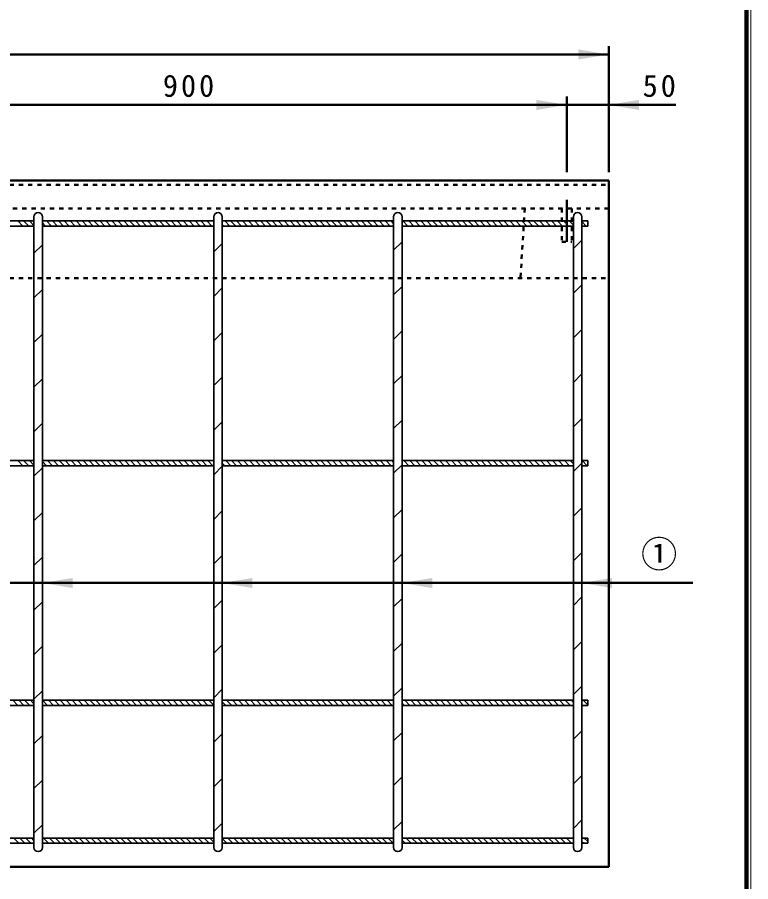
# Model space of a CAD drawing. Units: millimetres, scale not verified. Extents: x 100 to 4105, y 100 to 2870.
# Drawn here: x 3232 to 4105, y 846 to 1874 of the extents above; entities that cross this region are included whole.
import ezdxf
from ezdxf.enums import TextEntityAlignment as Align

# ---------------------------------------------------------------- set-up
doc = ezdxf.new("R2010")
doc.units = ezdxf.units.MM
doc.header["$LTSCALE"] = 5
doc.linetypes.add('USER1', pattern=[2.2, 1, -1.2])
doc.linetypes.add('USER2', pattern=[13.4, 10, -1.2, 1, -1.2])
doc.layers.add('V-nasSTD', color=7, linetype='Continuous', lineweight=35)
doc.styles.add('ＭＳ ゴシック', font='')
doc.styles.get('ＭＳ ゴシック').set_extended_font_data('MS Gothic')

msp = doc.modelspace()

# ---------------------------------------------------------------- hatches: boundary and pattern name
at = {"layer": 'V-nasSTD'}
for points in [[(3900, 1823.655), (3936, 1829.655), (3900, 1835.655)], [(3850, 1763.655), (3886, 1769.655), (3850, 1775.655)], [(3972, 1775.655), (3936, 1769.655), (3972, 1763.655)], [(3298, 1207.155), (3262, 1201.155), (3298, 1195.155)], [(3512, 1207.155), (3476, 1201.155), (3512, 1195.155)], [(3726, 1207.155), (3690, 1201.155), (3726, 1195.155)], [(3940, 1207.155), (3904, 1201.155), (3940, 1195.155)]]:
    msp.add_hatch(color=256, dxfattribs=at).paths.add_polyline_path(points)

# ---------------------------------------------------------------- linework, layer by layer
at = {"layer": 'V-nasSTD', "lineweight": 100}
msp.add_line((4100, 105), (4100, 2865), dxfattribs=at)
at = {"layer": 'V-nasSTD', "lineweight": 50}
for p, q in [((3936, 1689.655), (3936, 1839.655)), ((1936, 1829.655), (3936, 1829.655)), ((3886, 1689.655), (3886, 1779.655)), ((2986, 1769.655), (3886, 1769.655)), ((3886, 1769.655), (3936, 1769.655)), ((4016, 1769.655), (3936, 1769.655)), ((1936, 1679.655), (3936, 1679.655)), ((3936, 1679.655), (3936, 863.655)), ((4036, 1201.155), (2936, 1201.155)), ((1936, 863.655), (3936, 863.655))]:
    msp.add_line(p, q, dxfattribs=at)
at = {"layer": 'V-nasSTD', "linetype": 'USER1', "lineweight": 50}
for p, q in [((1936, 1674.655), (3936, 1674.655)), ((3936, 1646.655), (1936, 1646.655)), ((3836, 1646.655), (3831, 1563.655)), ((3880, 1646.655), (3880, 1606.655)), ((3892, 1646.655), (3892, 1606.655)), ((3880, 1606.655), (3892, 1606.655)), ((1936, 1563.655), (3936, 1563.655))]:
    msp.add_line(p, q, dxfattribs=at)
at = {"layer": 'V-nasSTD', "linetype": 'USER2', "lineweight": 50}
msp.add_line((3886, 1656.655), (3886, 1606.655), dxfattribs=at)
at = {"layer": 'V-nasSTD'}
for p, q in [((3252, 1636.655), (3252, 886.655)), ((3262, 1636.655), (3262, 886.655)), ((3466, 1636.655), (3466, 886.655)), ((3476, 1636.655), (3476, 886.655)), ((3680, 1636.655), (3680, 886.655)), ((3690, 1636.655), (3690, 886.655)), ((3894, 1636.655), (3894, 886.655)), ((3904, 1636.655), (3904, 886.655)), ((3048, 1631.655), (3252, 1631.655)), ((3048, 1625.655), (3252, 1625.655)), ((3232.642, 1631.655), (3238.642, 1625.655)), ((3239.713, 1631.655), (3245.713, 1625.655)), ((3246.785, 1631.655), (3252, 1626.439)), ((3262, 1631.655), (3466, 1631.655)), ((3262, 1629.429), (3265.774, 1625.655)), ((3262, 1625.655), (3466, 1625.655)), ((3266.845, 1631.655), (3272.845, 1625.655)), ((3273.917, 1631.655), (3279.917, 1625.655)), ((3280.988, 1631.655), (3286.988, 1625.655)), ((3288.059, 1631.655), (3294.059, 1625.655)), ((3295.13, 1631.655), (3301.13, 1625.655)), ((3302.201, 1631.655), (3308.201, 1625.655)), ((3309.272, 1631.655), (3315.272, 1625.655)), ((3316.343, 1631.655), (3322.343, 1625.655)), ((3323.414, 1631.655), (3329.414, 1625.655)), ((3330.485, 1631.655), (3336.485, 1625.655)), ((3337.556, 1631.655), (3343.556, 1625.655)), ((3344.627, 1631.655), (3350.627, 1625.655)), ((3351.698, 1631.655), (3357.698, 1625.655)), ((3358.769, 1631.655), (3364.769, 1625.655)), ((3365.84, 1631.655), (3371.84, 1625.655)), ((3372.912, 1631.655), (3378.912, 1625.655)), ((3379.983, 1631.655), (3385.983, 1625.655)), ((3387.054, 1631.655), (3393.054, 1625.655)), ((3394.125, 1631.655), (3400.125, 1625.655)), ((3401.196, 1631.655), (3407.196, 1625.655)), ((3408.267, 1631.655), (3414.267, 1625.655)), ((3415.338, 1631.655), (3421.338, 1625.655)), ((3422.409, 1631.655), (3428.409, 1625.655)), ((3429.48, 1631.655), (3435.48, 1625.655)), ((3436.551, 1631.655), (3442.551, 1625.655)), ((3443.622, 1631.655), (3449.622, 1625.655)), ((3450.693, 1631.655), (3456.693, 1625.655)), ((3457.764, 1631.655), (3463.764, 1625.655)), ((3464.835, 1631.655), (3466, 1630.49)), ((3476, 1631.655), (3680, 1631.655)), ((3476, 1627.561), (3477.906, 1625.655)), ((3476, 1625.655), (3680, 1625.655)), ((3478.978, 1631.655), (3484.978, 1625.655)), ((3486.049, 1631.655), (3492.049, 1625.655)), ((3493.12, 1631.655), (3499.12, 1625.655)), ((3500.191, 1631.655), (3506.191, 1625.655)), ((3507.262, 1631.655), (3513.262, 1625.655)), ((3514.333, 1631.655), (3520.333, 1625.655)), ((3521.404, 1631.655), (3527.404, 1625.655)), ((3528.475, 1631.655), (3534.475, 1625.655)), ((3535.546, 1631.655), (3541.546, 1625.655)), ((3542.617, 1631.655), (3548.617, 1625.655)), ((3549.688, 1631.655), (3555.688, 1625.655)), ((3556.759, 1631.655), (3562.759, 1625.655)), ((3563.83, 1631.655), (3569.83, 1625.655)), ((3570.901, 1631.655), (3576.901, 1625.655)), ((3577.972, 1631.655), (3583.972, 1625.655)), ((3585.044, 1631.655), (3591.044, 1625.655)), ((3592.115, 1631.655), (3598.115, 1625.655)), ((3599.186, 1631.655), (3605.186, 1625.655)), ((3606.257, 1631.655), (3612.257, 1625.655)), ((3613.328, 1631.655), (3619.328, 1625.655)), ((3620.399, 1631.655), (3626.399, 1625.655)), ((3627.47, 1631.655), (3633.47, 1625.655)), ((3634.541, 1631.655), (3640.541, 1625.655)), ((3641.612, 1631.655), (3647.612, 1625.655)), ((3648.683, 1631.655), (3654.683, 1625.655)), ((3655.754, 1631.655), (3661.754, 1625.655)), ((3662.825, 1631.655), (3668.825, 1625.655)), ((3669.896, 1631.655), (3675.896, 1625.655)), ((3676.967, 1631.655), (3680, 1628.622)), ((3690, 1631.655), (3894, 1631.655)), ((3690, 1625.655), (3894, 1625.655)), ((3691.11, 1631.655), (3697.11, 1625.655)), ((3698.181, 1631.655), (3704.181, 1625.655)), ((3705.252, 1631.655), (3711.252, 1625.655)), ((3712.323, 1631.655), (3718.323, 1625.655)), ((3719.394, 1631.655), (3725.394, 1625.655)), ((3726.465, 1631.655), (3732.465, 1625.655)), ((3733.536, 1631.655), (3739.536, 1625.655)), ((3740.607, 1631.655), (3746.607, 1625.655)), ((3747.678, 1631.655), (3753.678, 1625.655)), ((3754.749, 1631.655), (3760.749, 1625.655)), ((3761.82, 1631.655), (3767.82, 1625.655)), ((3768.891, 1631.655), (3774.891, 1625.655)), ((3775.962, 1631.655), (3781.962, 1625.655)), ((3783.033, 1631.655), (3789.033, 1625.655)), ((3790.105, 1631.655), (3796.105, 1625.655)), ((3797.176, 1631.655), (3803.176, 1625.655)), ((3804.247, 1631.655), (3810.247, 1625.655)), ((3811.318, 1631.655), (3817.318, 1625.655)), ((3818.389, 1631.655), (3824.389, 1625.655)), ((3825.46, 1631.655), (3831.46, 1625.655)), ((3832.531, 1631.655), (3838.531, 1625.655)), ((3839.602, 1631.655), (3845.602, 1625.655)), ((3846.673, 1631.655), (3852.673, 1625.655)), ((3853.744, 1631.655), (3859.744, 1625.655)), ((3860.815, 1631.655), (3866.815, 1625.655)), ((3867.886, 1631.655), (3873.886, 1625.655)), ((3874.957, 1631.655), (3880.957, 1625.655)), ((3882.028, 1631.655), (3888.028, 1625.655)), ((3889.099, 1631.655), (3894, 1626.754)), ((3904, 1631.655), (3911, 1631.655)), ((3904, 1630.896), (3909.242, 1625.655)), ((3904, 1625.655), (3911, 1625.655)), ((3910.313, 1631.655), (3911, 1630.967)), ((3911, 1631.655), (3911, 1625.655)), ((3466, 1595.036), (3476, 1605.036)), ((3680, 1596.904), (3690, 1606.904)), ((3894, 1598.772), (3904, 1608.772)), ((3252, 1593.168), (3262, 1603.168)), ((3680, 1543.871), (3690, 1553.871)), ((3894, 1545.739), (3904, 1555.739)), ((3252, 1540.135), (3262, 1550.135)), ((3466, 1542.003), (3476, 1552.003)), ((3680, 1490.838), (3690, 1500.838)), ((3894, 1492.706), (3904, 1502.706)), ((3252, 1487.102), (3262, 1497.102)), ((3466, 1488.97), (3476, 1498.97)), ((3894, 1439.673), (3904, 1449.673)), ((3252, 1434.069), (3262, 1444.069)), ((3466, 1435.937), (3476, 1445.937)), ((3680, 1437.805), (3690, 1447.805)), ((3252, 1381.036), (3262, 1391.036)), ((3466, 1382.904), (3476, 1392.904)), ((3680, 1384.772), (3690, 1394.772)), ((3894, 1386.64), (3904, 1396.64)), ((3048, 1346.655), (3252, 1346.655)), ((3232.642, 1346.655), (3238.642, 1340.655)), ((3239.713, 1346.655), (3245.713, 1340.655)), ((3246.785, 1346.655), (3252, 1341.439)), ((3262, 1346.655), (3466, 1346.655)), ((3267.998, 1346.655), (3273.998, 1340.655)), ((3275.069, 1346.655), (3281.069, 1340.655)), ((3282.14, 1346.655), (3288.14, 1340.655)), ((3289.211, 1346.655), (3295.211, 1340.655)), ((3296.282, 1346.655), (3302.282, 1340.655)), ((3303.353, 1346.655), (3309.353, 1340.655)), ((3310.424, 1346.655), (3316.424, 1340.655)), ((3317.495, 1346.655), (3323.495, 1340.655)), ((3324.566, 1346.655), (3330.566, 1340.655)), ((3331.637, 1346.655), (3337.637, 1340.655)), ((3338.708, 1346.655), (3344.708, 1340.655)), ((3345.779, 1346.655), (3351.779, 1340.655)), ((3352.851, 1346.655), (3358.851, 1340.655)), ((3359.922, 1346.655), (3365.922, 1340.655)), ((3366.993, 1346.655), (3372.993, 1340.655)), ((3374.064, 1346.655), (3380.064, 1340.655)), ((3381.135, 1346.655), (3387.135, 1340.655)), ((3388.206, 1346.655), (3394.206, 1340.655)), ((3395.277, 1346.655), (3401.277, 1340.655)), ((3402.348, 1346.655), (3408.348, 1340.655)), ((3409.419, 1346.655), (3415.419, 1340.655)), ((3416.49, 1346.655), (3422.49, 1340.655)), ((3423.561, 1346.655), (3429.561, 1340.655)), ((3430.632, 1346.655), (3436.632, 1340.655)), ((3437.703, 1346.655), (3443.703, 1340.655)), ((3444.774, 1346.655), (3450.774, 1340.655)), ((3451.845, 1346.655), (3457.845, 1340.655)), ((3458.917, 1346.655), (3464.917, 1340.655)), ((3476, 1346.655), (3680, 1346.655)), ((3480.13, 1346.655), (3486.13, 1340.655)), ((3487.201, 1346.655), (3493.201, 1340.655)), ((3494.272, 1346.655), (3500.272, 1340.655)), ((3501.343, 1346.655), (3507.343, 1340.655)), ((3508.414, 1346.655), (3514.414, 1340.655)), ((3515.485, 1346.655), (3521.485, 1340.655)), ((3522.556, 1346.655), (3528.556, 1340.655)), ((3529.627, 1346.655), (3535.627, 1340.655)), ((3536.698, 1346.655), (3542.698, 1340.655)), ((3543.769, 1346.655), (3549.769, 1340.655)), ((3550.84, 1346.655), (3556.84, 1340.655)), ((3557.912, 1346.655), (3563.912, 1340.655)), ((3564.983, 1346.655), (3570.983, 1340.655)), ((3572.054, 1346.655), (3578.054, 1340.655)), ((3579.125, 1346.655), (3585.125, 1340.655)), ((3586.196, 1346.655), (3592.196, 1340.655)), ((3593.267, 1346.655), (3599.267, 1340.655)), ((3600.338, 1346.655), (3606.338, 1340.655)), ((3607.409, 1346.655), (3613.409, 1340.655)), ((3614.48, 1346.655), (3620.48, 1340.655)), ((3621.551, 1346.655), (3627.551, 1340.655)), ((3628.622, 1346.655), (3634.622, 1340.655)), ((3635.693, 1346.655), (3641.693, 1340.655)), ((3642.764, 1346.655), (3648.764, 1340.655)), ((3649.835, 1346.655), (3655.835, 1340.655)), ((3656.906, 1346.655), (3662.906, 1340.655)), ((3663.978, 1346.655), (3669.978, 1340.655)), ((3671.049, 1346.655), (3677.049, 1340.655)), ((3678.12, 1346.655), (3680, 1344.774)), ((3690, 1346.655), (3894, 1346.655)), ((3692.262, 1346.655), (3698.262, 1340.655)), ((3699.333, 1346.655), (3705.333, 1340.655)), ((3706.404, 1346.655), (3712.404, 1340.655)), ((3713.475, 1346.655), (3719.475, 1340.655)), ((3720.546, 1346.655), (3726.546, 1340.655)), ((3727.617, 1346.655), (3733.617, 1340.655)), ((3734.688, 1346.655), (3740.688, 1340.655)), ((3741.759, 1346.655), (3747.759, 1340.655)), ((3748.83, 1346.655), (3754.83, 1340.655)), ((3755.901, 1346.655), (3761.901, 1340.655)), ((3762.972, 1346.655), (3768.972, 1340.655)), ((3770.044, 1346.655), (3776.044, 1340.655)), ((3777.115, 1346.655), (3783.115, 1340.655)), ((3784.186, 1346.655), (3790.186, 1340.655)), ((3791.257, 1346.655), (3797.257, 1340.655)), ((3798.328, 1346.655), (3804.328, 1340.655)), ((3805.399, 1346.655), (3811.399, 1340.655)), ((3812.47, 1346.655), (3818.47, 1340.655)), ((3819.541, 1346.655), (3825.541, 1340.655)), ((3826.612, 1346.655), (3832.612, 1340.655)), ((3833.683, 1346.655), (3839.683, 1340.655)), ((3840.754, 1346.655), (3846.754, 1340.655)), ((3847.825, 1346.655), (3853.825, 1340.655)), ((3854.896, 1346.655), (3860.896, 1340.655)), ((3861.967, 1346.655), (3867.967, 1340.655)), ((3869.038, 1346.655), (3875.038, 1340.655)), ((3876.11, 1346.655), (3882.11, 1340.655)), ((3883.181, 1346.655), (3889.181, 1340.655)), ((3890.252, 1346.655), (3894, 1342.906)), ((3904, 1346.655), (3911, 1346.655)), ((3904.394, 1346.655), (3910.394, 1340.655)), ((3911, 1346.655), (3911, 1340.655)), ((3048, 1340.655), (3252, 1340.655)), ((3252, 1328.003), (3262, 1338.003)), ((3262, 1345.581), (3266.927, 1340.655)), ((3262, 1340.655), (3466, 1340.655)), ((3466, 1329.871), (3476, 1339.871)), ((3476, 1343.713), (3479.059, 1340.655)), ((3476, 1340.655), (3680, 1340.655)), ((3680, 1331.739), (3690, 1341.739)), ((3690, 1341.845), (3691.191, 1340.655)), ((3690, 1340.655), (3894, 1340.655)), ((3894, 1333.607), (3904, 1343.607)), ((3904, 1340.655), (3911, 1340.655)), ((3911, 1340.655), (3911, 1343.655)), ((3252, 1274.97), (3262, 1284.97)), ((3466, 1276.838), (3476, 1286.838)), ((3680, 1278.706), (3690, 1288.706)), ((3894, 1280.574), (3904, 1290.574)), ((3466, 1223.805), (3476, 1233.805)), ((3680, 1225.673), (3690, 1235.673)), ((3894, 1227.541), (3904, 1237.541)), ((3252, 1221.937), (3262, 1231.937)), ((3680, 1172.64), (3690, 1182.64)), ((3894, 1174.508), (3904, 1184.508)), ((3252, 1168.904), (3262, 1178.904)), ((3466, 1170.772), (3476, 1180.772)), ((3894, 1121.475), (3904, 1131.475)), ((3252, 1115.871), (3262, 1125.871)), ((3466, 1117.739), (3476, 1127.739)), ((3680, 1119.607), (3690, 1129.607)), ((3252, 1062.838), (3262, 1072.838)), ((3466, 1064.706), (3476, 1074.706)), ((3680, 1066.574), (3690, 1076.574)), ((3894, 1068.442), (3904, 1078.442)), ((3048, 1061.655), (3252, 1061.655)), ((3226.724, 1061.655), (3232.724, 1055.655)), ((3233.795, 1061.655), (3239.795, 1055.655)), ((3240.866, 1061.655), (3246.866, 1055.655)), ((3247.937, 1061.655), (3252, 1057.591)), ((3262, 1061.655), (3466, 1061.655)), ((3262.079, 1061.655), (3268.079, 1055.655)), ((3269.15, 1061.655), (3275.15, 1055.655)), ((3276.221, 1061.655), (3282.221, 1055.655)), ((3283.292, 1061.655), (3289.292, 1055.655)), ((3290.363, 1061.655), (3296.363, 1055.655)), ((3297.434, 1061.655), (3303.434, 1055.655)), ((3304.505, 1061.655), (3310.505, 1055.655)), ((3311.576, 1061.655), (3317.576, 1055.655)), ((3318.647, 1061.655), (3324.647, 1055.655)), ((3325.718, 1061.655), (3331.718, 1055.655)), ((3332.79, 1061.655), (3338.79, 1055.655)), ((3339.861, 1061.655), (3345.861, 1055.655)), ((3346.932, 1061.655), (3352.932, 1055.655)), ((3354.003, 1061.655), (3360.003, 1055.655)), ((3361.074, 1061.655), (3367.074, 1055.655)), ((3368.145, 1061.655), (3374.145, 1055.655)), ((3375.216, 1061.655), (3381.216, 1055.655)), ((3382.287, 1061.655), (3388.287, 1055.655)), ((3389.358, 1061.655), (3395.358, 1055.655)), ((3396.429, 1061.655), (3402.429, 1055.655)), ((3403.5, 1061.655), (3409.5, 1055.655)), ((3410.571, 1061.655), (3416.571, 1055.655)), ((3417.642, 1061.655), (3423.642, 1055.655)), ((3424.713, 1061.655), (3430.713, 1055.655)), ((3431.785, 1061.655), (3437.785, 1055.655)), ((3438.856, 1061.655), (3444.856, 1055.655)), ((3445.927, 1061.655), (3451.927, 1055.655)), ((3452.998, 1061.655), (3458.998, 1055.655)), ((3460.069, 1061.655), (3466, 1055.723)), ((3476, 1061.655), (3680, 1061.655)), ((3476, 1059.866), (3480.211, 1055.655)), ((3481.282, 1061.655), (3487.282, 1055.655)), ((3488.353, 1061.655), (3494.353, 1055.655)), ((3495.424, 1061.655), (3501.424, 1055.655)), ((3502.495, 1061.655), (3508.495, 1055.655)), ((3509.566, 1061.655), (3515.566, 1055.655)), ((3516.637, 1061.655), (3522.637, 1055.655)), ((3523.708, 1061.655), (3529.708, 1055.655)), ((3530.779, 1061.655), (3536.779, 1055.655)), ((3537.851, 1061.655), (3543.851, 1055.655)), ((3544.922, 1061.655), (3550.922, 1055.655)), ((3551.993, 1061.655), (3557.993, 1055.655)), ((3559.064, 1061.655), (3565.064, 1055.655)), ((3566.135, 1061.655), (3572.135, 1055.655)), ((3573.206, 1061.655), (3579.206, 1055.655)), ((3580.277, 1061.655), (3586.277, 1055.655)), ((3587.348, 1061.655), (3593.348, 1055.655)), ((3594.419, 1061.655), (3600.419, 1055.655)), ((3601.49, 1061.655), (3607.49, 1055.655)), ((3608.561, 1061.655), (3614.561, 1055.655)), ((3615.632, 1061.655), (3621.632, 1055.655)), ((3622.703, 1061.655), (3628.703, 1055.655)), ((3629.774, 1061.655), (3635.774, 1055.655)), ((3636.845, 1061.655), (3642.845, 1055.655)), ((3643.917, 1061.655), (3649.917, 1055.655)), ((3650.988, 1061.655), (3656.988, 1055.655)), ((3658.059, 1061.655), (3664.059, 1055.655)), ((3665.13, 1061.655), (3671.13, 1055.655)), ((3672.201, 1061.655), (3678.201, 1055.655)), ((3679.272, 1061.655), (3680, 1060.926)), ((3690, 1061.655), (3894, 1061.655)), ((3693.414, 1061.655), (3699.414, 1055.655)), ((3700.485, 1061.655), (3706.485, 1055.655)), ((3707.556, 1061.655), (3713.556, 1055.655)), ((3714.627, 1061.655), (3720.627, 1055.655)), ((3721.698, 1061.655), (3727.698, 1055.655)), ((3728.769, 1061.655), (3734.769, 1055.655)), ((3735.84, 1061.655), (3741.84, 1055.655)), ((3742.912, 1061.655), (3748.912, 1055.655)), ((3749.983, 1061.655), (3755.983, 1055.655)), ((3757.054, 1061.655), (3763.054, 1055.655)), ((3764.125, 1061.655), (3770.125, 1055.655)), ((3771.196, 1061.655), (3777.196, 1055.655)), ((3778.267, 1061.655), (3784.267, 1055.655)), ((3785.338, 1061.655), (3791.338, 1055.655)), ((3792.409, 1061.655), (3798.409, 1055.655)), ((3799.48, 1061.655), (3805.48, 1055.655)), ((3806.551, 1061.655), (3812.551, 1055.655)), ((3813.622, 1061.655), (3819.622, 1055.655)), ((3820.693, 1061.655), (3826.693, 1055.655)), ((3827.764, 1061.655), (3833.764, 1055.655)), ((3834.835, 1061.655), (3840.835, 1055.655)), ((3841.906, 1061.655), (3847.906, 1055.655)), ((3848.978, 1061.655), (3854.978, 1055.655)), ((3856.049, 1061.655), (3862.049, 1055.655)), ((3863.12, 1061.655), (3869.12, 1055.655)), ((3870.191, 1061.655), (3876.191, 1055.655)), ((3877.262, 1061.655), (3883.262, 1055.655)), ((3884.333, 1061.655), (3890.333, 1055.655)), ((3891.404, 1061.655), (3894, 1059.059)), ((3904, 1061.655), (3911, 1061.655)), ((3905.546, 1061.655), (3911, 1056.201)), ((3911, 1061.655), (3911, 1055.655)), ((3048, 1055.655), (3252, 1055.655)), ((3262, 1055.655), (3466, 1055.655)), ((3476, 1055.655), (3680, 1055.655)), ((3690, 1057.998), (3692.343, 1055.655)), ((3690, 1055.655), (3894, 1055.655)), ((3904, 1056.13), (3904.475, 1055.655)), ((3904, 1055.655), (3911, 1055.655)), ((3252, 1009.805), (3262, 1019.805)), ((3466, 1011.673), (3476, 1021.673)), ((3680, 1013.541), (3690, 1023.541)), ((3894, 1015.409), (3904, 1025.409)), ((3252, 956.772), (3262, 966.772)), ((3466, 958.64), (3476, 968.64)), ((3680, 960.508), (3690, 970.508)), ((3894, 962.376), (3904, 972.376)), ((3466, 905.607), (3476, 915.607)), ((3680, 907.475), (3690, 917.475)), ((3894, 909.343), (3904, 919.343)), ((3252, 903.739), (3262, 913.739)), ((3048, 897.655), (3252, 897.655)), ((3228.089, 897.655), (3234.089, 891.655)), ((3235.16, 897.655), (3241.16, 891.655)), ((3242.231, 897.655), (3248.231, 891.655)), ((3249.302, 897.655), (3252, 894.957)), ((3262, 897.655), (3466, 897.655)), ((3263.444, 897.655), (3269.444, 891.655)), ((3270.515, 897.655), (3276.515, 891.655)), ((3277.586, 897.655), (3283.586, 891.655)), ((3284.658, 897.655), (3290.658, 891.655)), ((3291.729, 897.655), (3297.729, 891.655)), ((3298.8, 897.655), (3304.8, 891.655)), ((3305.871, 897.655), (3311.871, 891.655)), ((3312.942, 897.655), (3318.942, 891.655)), ((3320.013, 897.655), (3326.013, 891.655)), ((3327.084, 897.655), (3333.084, 891.655)), ((3334.155, 897.655), (3340.155, 891.655)), ((3341.226, 897.655), (3347.226, 891.655)), ((3348.297, 897.655), (3354.297, 891.655)), ((3355.368, 897.655), (3361.368, 891.655)), ((3362.439, 897.655), (3368.439, 891.655)), ((3369.51, 897.655), (3375.51, 891.655)), ((3376.581, 897.655), (3382.581, 891.655)), ((3383.652, 897.655), (3389.652, 891.655)), ((3390.724, 897.655), (3396.724, 891.655)), ((3397.795, 897.655), (3403.795, 891.655)), ((3404.866, 897.655), (3410.866, 891.655)), ((3411.937, 897.655), (3417.937, 891.655)), ((3419.008, 897.655), (3425.008, 891.655)), ((3426.079, 897.655), (3432.079, 891.655)), ((3433.15, 897.655), (3439.15, 891.655)), ((3440.221, 897.655), (3446.221, 891.655)), ((3447.292, 897.655), (3453.292, 891.655)), ((3454.363, 897.655), (3460.363, 891.655)), ((3461.434, 897.655), (3466, 893.089)), ((3476, 897.655), (3680, 897.655)), ((3476, 897.231), (3481.576, 891.655)), ((3482.647, 897.655), (3488.647, 891.655)), ((3489.718, 897.655), (3495.718, 891.655)), ((3496.79, 897.655), (3502.79, 891.655)), ((3503.861, 897.655), (3509.861, 891.655)), ((3510.932, 897.655), (3516.932, 891.655)), ((3518.003, 897.655), (3524.003, 891.655)), ((3525.074, 897.655), (3531.074, 891.655)), ((3532.145, 897.655), (3538.145, 891.655)), ((3539.216, 897.655), (3545.216, 891.655)), ((3546.287, 897.655), (3552.287, 891.655)), ((3553.358, 897.655), (3559.358, 891.655)), ((3560.429, 897.655), (3566.429, 891.655)), ((3567.5, 897.655), (3573.5, 891.655)), ((3574.571, 897.655), (3580.571, 891.655)), ((3581.642, 897.655), (3587.642, 891.655)), ((3588.713, 897.655), (3594.713, 891.655)), ((3595.785, 897.655), (3601.785, 891.655)), ((3602.856, 897.655), (3608.856, 891.655)), ((3609.927, 897.655), (3615.927, 891.655)), ((3616.998, 897.655), (3622.998, 891.655)), ((3624.069, 897.655), (3630.069, 891.655)), ((3631.14, 897.655), (3637.14, 891.655)), ((3638.211, 897.655), (3644.211, 891.655)), ((3645.282, 897.655), (3651.282, 891.655)), ((3652.353, 897.655), (3658.353, 891.655)), ((3659.424, 897.655), (3665.424, 891.655)), ((3666.495, 897.655), (3672.495, 891.655)), ((3673.566, 897.655), (3679.566, 891.655)), ((3690, 897.655), (3894, 897.655)), ((3690, 895.363), (3693.708, 891.655)), ((3694.779, 897.655), (3700.779, 891.655)), ((3701.851, 897.655), (3707.851, 891.655)), ((3708.922, 897.655), (3714.922, 891.655)), ((3715.993, 897.655), (3721.993, 891.655)), ((3723.064, 897.655), (3729.064, 891.655)), ((3730.135, 897.655), (3736.135, 891.655)), ((3737.206, 897.655), (3743.206, 891.655)), ((3744.277, 897.655), (3750.277, 891.655)), ((3751.348, 897.655), (3757.348, 891.655)), ((3758.419, 897.655), (3764.419, 891.655)), ((3765.49, 897.655), (3771.49, 891.655)), ((3772.561, 897.655), (3778.561, 891.655)), ((3779.632, 897.655), (3785.632, 891.655)), ((3786.703, 897.655), (3792.703, 891.655)), ((3793.774, 897.655), (3799.774, 891.655)), ((3800.845, 897.655), (3806.845, 891.655)), ((3807.917, 897.655), (3813.917, 891.655)), ((3814.988, 897.655), (3820.988, 891.655)), ((3822.059, 897.655), (3828.059, 891.655)), ((3829.13, 897.655), (3835.13, 891.655)), ((3836.201, 897.655), (3842.201, 891.655)), ((3843.272, 897.655), (3849.272, 891.655)), ((3850.343, 897.655), (3856.343, 891.655)), ((3857.414, 897.655), (3863.414, 891.655)), ((3864.485, 897.655), (3870.485, 891.655)), ((3871.556, 897.655), (3877.556, 891.655)), ((3878.627, 897.655), (3884.627, 891.655)), ((3885.698, 897.655), (3891.698, 891.655)), ((3892.769, 897.655), (3894, 896.424)), ((3904, 897.655), (3911, 897.655)), ((3906.912, 897.655), (3911, 893.566)), ((3911, 897.655), (3911, 891.655)), ((3048, 891.655), (3252, 891.655)), ((3262, 892.028), (3262.373, 891.655)), ((3262, 891.655), (3466, 891.655)), ((3476, 891.655), (3680, 891.655)), ((3690, 891.655), (3894, 891.655)), ((3904, 893.495), (3905.84, 891.655)), ((3904, 891.655), (3911, 891.655))]:
    msp.add_line(p, q, dxfattribs=at)
at = {"layer": 'V-nasSTD', "lineweight": 13}
msp.add_lwpolyline([(100, 100), (100, 2870), (4105, 2870), (4105, 100)], close=True, dxfattribs=at)
at = {"layer": 'V-nasSTD'}
for centre, start, end in [((3257, 1636.655), 0, 180), ((3471, 1636.655), 0, 180), ((3685, 1636.655), 0, 180), ((3899, 1636.655), 0, 180), ((3257, 886.655), 180, 0), ((3471, 886.655), 180, 0), ((3685, 886.655), 180, 0), ((3899, 886.655), 180, 0)]:
    msp.add_arc(centre, 5, start, end, dxfattribs=at)

# ---------------------------------------------------------------- texts
at = {"layer": 'V-nasSTD', "style": 'ＭＳ ゴシック'}
msp.add_text('①', height=31.67, dxfattribs=at).set_placement((3974.4, 1251.355), align=Align.TOP_LEFT)
at = {"layer": 'V-nasSTD', "char_height": 26.39, "attachment_point": 1, "style": 'ＭＳ ゴシック'}
for s, insert in [('\\T1.2;900', (3405.4, 1805.655)), ('\\T1.2;50', (3976.4, 1805.655))]:
    msp.add_mtext(s, dxfattribs=dict(at, insert=insert))

doc.saveas('drawing.dxf')
